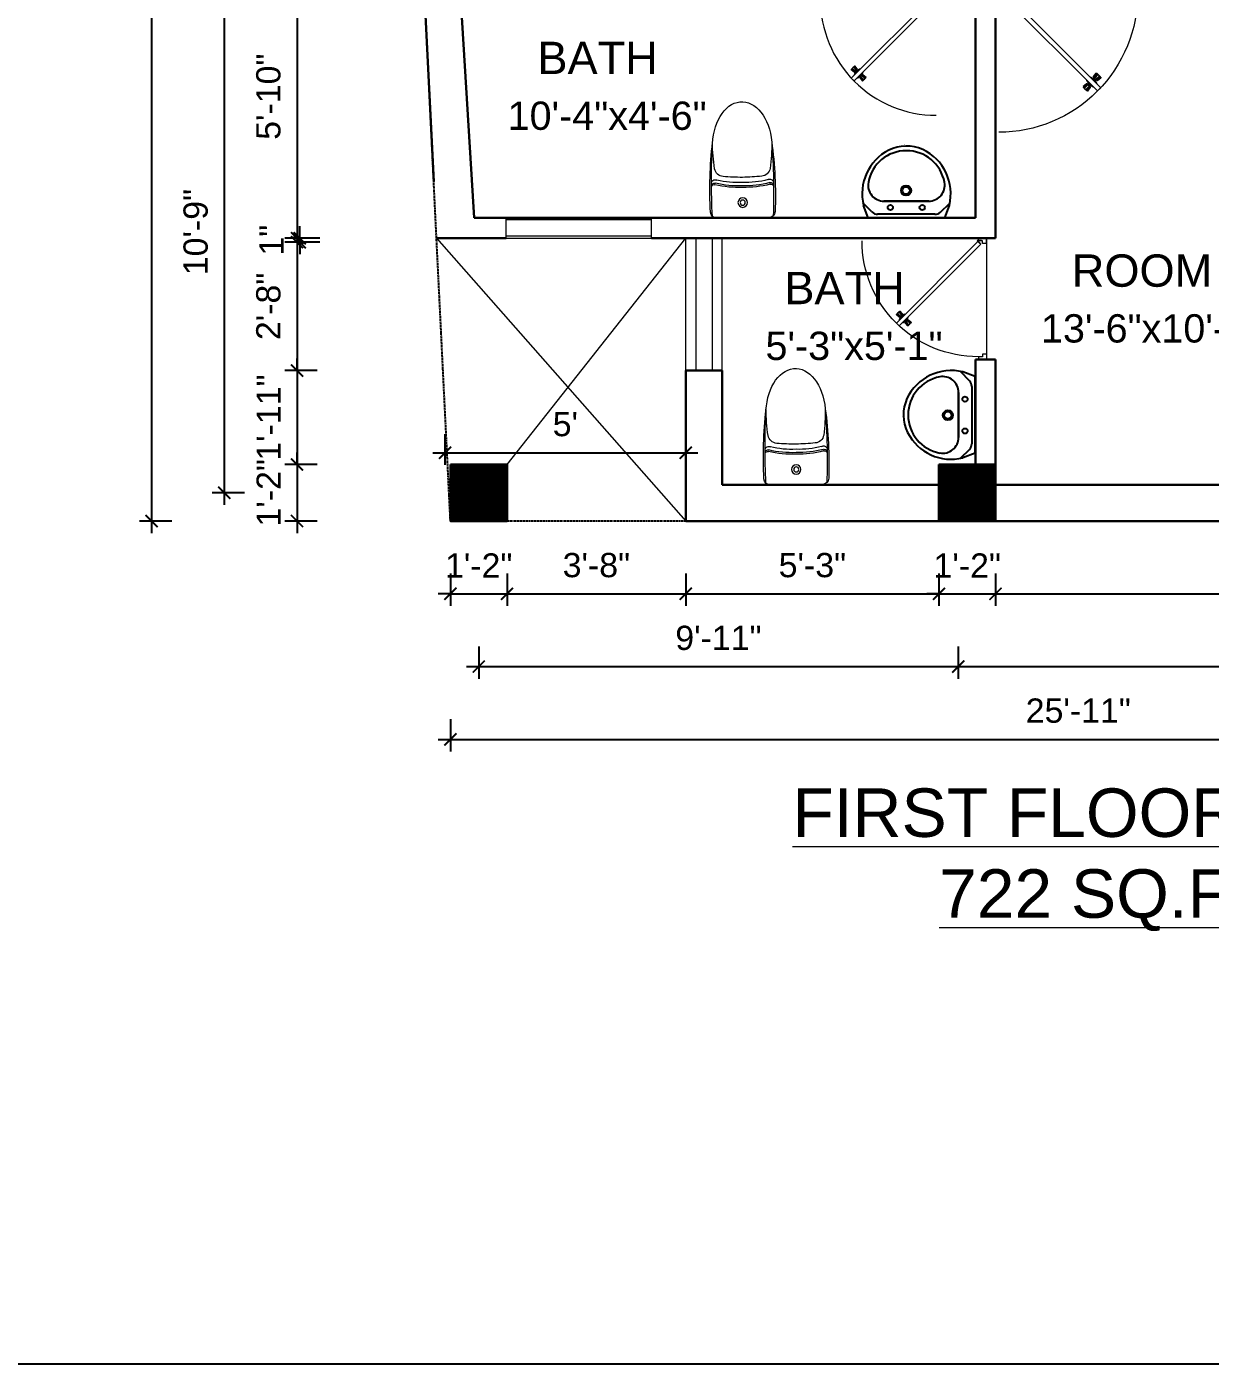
# Model space of a CAD drawing. Header units: inches. Extents: x -6683 to 26091, y -5972 to 4741.
# Drawn here: x 19710.4 to 20003.3, y -3336.5 to -3005.6 of the extents above; entities that cross this region are included whole.
import ezdxf

# ---------------------------------------------------------------- set-up
doc = ezdxf.new("R2010")
doc.units = ezdxf.units.IN
doc.header["$MEASUREMENT"] = 0
doc.linetypes.add('HIDDEN', pattern=[0.375, 0.25, -0.125])
for name, color, linetype, lineweight in [('A-FURN', 9, 'Continuous', 5), ('Dimension-0.13', 114, 'Continuous', 13), ('hatch-.09', 8, 'Continuous', 9), ('Label', 7, 'Continuous', 13), ('PUERTAS', 7, 'Continuous', 9), ('Text', 7, 'Continuous', 13), ('WALL', 12, 'Continuous', 30), ('wall2', 1, 'Continuous', 15), ('windoow', 4, 'Continuous', 5)]:
    doc.layers.add(name, color=color, linetype=linetype, lineweight=lineweight)
doc.layers.add('furniture', color=253, linetype='Continuous')
doc.styles.add('arial 1000', font='arial.ttf')
doc.styles.add('dim', font='arial.ttf', dxfattribs={"height": 7})
doc.styles.get("Standard").update_dxf_attribs({"font": 'arial.ttf'})
doc.dimstyles.new("1-8'", dxfattribs={"dimtxt": 6, "dimasz": 3, "dimexe": 3, "dimexo": 6, "dimgap": 4, "dimtad": 1, "dimdec": 0, "dimzin": 0, "dimdsep": 46, "dimlunit": 4, "dimtxsty": 'arial 1000', "dimblk": 'ARCHTICK', "dimcen": 8, "dimdle": 3, "dimclrt": 7, "dimazin": 0, "dimtfac": 1, "dimtdec": 0, "dimtix": 1, "dimtmove": 2, "dimatfit": 3, "dimfxl": 5, "dimfxlon": 1, "dimarcsym": 0})

# ---------------------------------------------------------------- blocks, each defined once
blk = doc.blocks.new('_ArchTick')
at = {"color": 0, "const_width": 0.15}
blk.add_lwpolyline([(-0.5, -0.5), (0.5, 0.5)], dxfattribs=at)
blk = doc.blocks.new('*D180')
at = {"layer": 'Defpoints', "color": 0, "transparency": 16777216}
for p in [(19813.88, -3100.36), (19873.47, -3106.36), (19873.47, -3110.96)]:
    blk.add_point(p, dxfattribs=at)
at = {"layer": 'wall2', "color": 0, "lineweight": -2, "transparency": 16777216}
for p, q in [((19813.88, -3106.36), (19813.88, -3113.96)), ((19810.88, -3110.96), (19876.47, -3110.96)), ((19873.47, -3110.96), (19873.47, -3113.96))]:
    blk.add_line(p, q, dxfattribs=at)
at = {"layer": 'wall2', "color": 0, "lineweight": -2, "transparency": 16777216, "xscale": 3, "yscale": 3, "zscale": 3, "rotation": 180}
blk.add_blockref('_ArchTick', (19813.88, -3110.96), dxfattribs=at)
at = {"layer": 'wall2', "color": 0, "lineweight": -2, "transparency": 16777216, "xscale": 3, "yscale": 3, "zscale": 3}
blk.add_blockref('_ArchTick', (19873.47, -3110.96), dxfattribs=at)
at = {"layer": 'wall2', "color": 7, "transparency": 16777216, "insert": (19843.67, -3103.91), "char_height": 6, "attachment_point": 5, "style": 'arial 1000'}
blk.add_mtext("5'", dxfattribs=at)
blk = doc.blocks.new('2ft6in')
at = {"layer": 'PUERTAS', "color": 2}
for p, q in [((0.84, 2.1), (21.02, 22.28)), ((21.71, 21.6), (1.47, 1.37)), ((18.33, 21.76), (18.31, 21.77)), ((21.71, 21.6), (21.02, 22.28)), ((21.18, 18.9), (21.2, 18.89)), ((0, 2), (0, 0)), ((0.6, 2), (0, 2)), ((1.33, 0), (0, 0)), ((0.6, 1.26), (0.6, 2.04)), ((0.67, 1.26), (0.6, 1.26)), ((0.67, 1.26), (0.67, 2.01)), ((0.67, 1), (0.67, 1.26)), ((1.33, 1), (0.67, 1)), ((1.31, 1.53), (0.79, 2.06)), ((1.36, 1.58), (0.81, 2.12)), ((1.36, 1.58), (1.31, 1.53)), ((1.47, 1.37), (1.31, 1.53)), ((1.33, 0), (1.33, 1)), ((28.67, 0), (28.67, 1)), ((28.67, 1), (29.33, 1)), ((28.67, 0), (30, 0)), ((29.33, 1), (29.33, 2)), ((29.33, 2), (30, 2)), ((30, 0), (30, 2))]:
    blk.add_line(p, q, dxfattribs=at)
at = {"layer": 'PUERTAS', "color": 8}
for p, q in [((18.81, 20.78), (18.04, 21.4)), ((18.86, 20.83), (18.08, 21.46)), ((18.95, 20.92), (18.2, 21.58)), ((18.44, 21.9), (18.31, 21.77)), ((19.07, 21.03), (18.34, 21.72)), ((18.44, 21.9), (18.56, 22.02)), ((18.58, 22.01), (18.56, 22.02)), ((19.3, 21.26), (18.61, 22)), ((19.42, 21.38), (18.75, 22.14)), ((19.51, 21.48), (18.88, 22.26)), ((18.91, 20.27), (19.19, 20.69)), ((19.55, 21.53), (18.93, 22.3)), ((19.13, 20.8), (19.03, 20.9)), ((19.15, 20.82), (19.05, 20.92)), ((19.09, 20.44), (19.25, 20.76)), ((19.19, 20.87), (19.1, 20.96)), ((19.25, 20.93), (19.16, 21.02)), ((19.28, 20.63), (19.32, 20.83)), ((19.4, 21.08), (19.31, 21.17)), ((19.47, 21.15), (19.38, 21.24)), ((19.43, 20.78), (19.4, 20.9)), ((19.51, 21.19), (19.42, 21.28)), ((19.55, 20.91), (19.43, 20.94)), ((19.53, 21.21), (19.44, 21.3)), ((19.7, 21.06), (19.51, 21.01)), ((19.89, 21.24), (19.58, 21.08)), ((20.07, 21.42), (19.64, 21.15)), ((20.06, 19.85), (20.25, 19.9)), ((20.21, 20), (20.33, 19.97)), ((20.33, 20.13), (20.36, 20.01)), ((20.48, 20.28), (20.44, 20.08)), ((20.5, 19.98), (20.6, 19.89)), ((20.67, 20.47), (20.51, 20.15)), ((20.85, 20.64), (20.57, 20.22)), ((20.57, 20.04), (20.66, 19.95)), ((20.61, 20.09), (20.7, 19.99)), ((20.63, 20.11), (20.72, 20.01)), ((20.69, 19.87), (21.42, 19.19)), ((20.81, 19.99), (21.56, 19.33)), ((20.9, 20.08), (21.68, 19.45)), ((20.95, 20.13), (21.72, 19.51)), ((19.69, 19.49), (20.12, 19.76)), ((19.87, 19.67), (20.18, 19.83)), ((20.21, 19.38), (20.83, 18.61)), ((20.23, 19.7), (20.32, 19.61)), ((20.25, 19.72), (20.34, 19.63)), ((20.25, 19.43), (20.88, 18.65)), ((20.29, 19.76), (20.38, 19.67)), ((20.34, 19.53), (21, 18.77)), ((20.36, 19.83), (20.45, 19.74)), ((20.46, 19.64), (21.14, 18.91)), ((21.32, 19.01), (21.2, 18.89)), ((21.32, 19.01), (21.44, 19.14)), ((21.43, 19.15), (21.44, 19.14)), ((0, 0), (30, 0))]:
    blk.add_line(p, q, dxfattribs=at)
at = {"layer": 'PUERTAS', "color": 1}
for p, q in [((18.06, 21.44), (18.48, 21.86)), ((18.74, 20.79), (18.06, 21.34)), ((18.08, 21.51), (18.45, 21.88)), ((18.11, 21.49), (18.08, 21.51)), ((18.82, 22.25), (18.45, 21.88)), ((18.9, 22.28), (18.48, 21.86)), ((18.84, 22.23), (18.82, 22.25)), ((18.83, 20.8), (19.18, 21.15)), ((18.84, 20.21), (19.1, 20.6)), ((18.85, 20.11), (18.84, 20.12)), ((18.92, 20.89), (18.93, 20.88)), ((19.54, 21.59), (18.99, 22.27)), ((19.02, 20.88), (19.24, 21.1)), ((19.12, 20.8), (19.03, 20.89)), ((19.1, 20.7), (19.11, 20.69)), ((19.1, 20.6), (19.1, 20.6)), ((19.11, 20.79), (19.33, 21.01)), ((19.54, 21.5), (19.18, 21.15)), ((19.45, 21.31), (19.24, 21.1)), ((19.55, 21.22), (19.33, 21.01)), ((19.45, 21.41), (19.45, 21.41)), ((19.54, 21.22), (19.45, 21.31)), ((19.64, 21.23), (19.64, 21.23)), ((19.74, 21.24), (19.73, 21.23)), ((20.12, 21.49), (19.74, 21.24)), ((20.21, 19.69), (20.43, 19.9)), ((20.22, 21.48), (20.22, 21.49)), ((20.65, 20.12), (20.43, 19.9)), ((20.74, 20.03), (20.52, 19.81)), ((20.93, 20.11), (20.57, 19.76)), ((20.64, 20.11), (20.73, 20.02)), ((20.66, 20.31), (20.65, 20.31)), ((20.65, 20.21), (20.65, 20.22)), ((20.91, 20.7), (20.66, 20.31)), ((20.84, 20.02), (20.83, 20.03)), ((20.91, 20.8), (20.91, 20.79)), ((21.02, 20.12), (21.7, 19.57)), ((19.53, 19.43), (19.54, 19.42)), ((19.64, 19.42), (20.02, 19.67)), ((20.02, 19.67), (20.03, 19.68)), ((20.12, 19.68), (20.12, 19.68)), ((20.22, 19.41), (20.57, 19.76)), ((20.22, 19.69), (20.31, 19.6)), ((20.22, 19.32), (20.76, 18.64)), ((20.31, 19.6), (20.52, 19.81)), ((20.31, 19.5), (20.31, 19.5)), ((20.86, 18.63), (21.28, 19.05)), ((20.91, 18.68), (20.94, 18.66)), ((20.94, 18.66), (21.31, 19.03)), ((21.7, 19.47), (21.28, 19.05)), ((21.67, 19.4), (21.31, 19.03)), ((21.65, 19.42), (21.67, 19.4))]:
    blk.add_line(p, q, dxfattribs=at)
at = {"layer": 'PUERTAS', "color": 2}
for radius in [0.129, 0.0627]:
    blk.add_circle((0.68, 2.14), radius, dxfattribs=at)
at = {"layer": 'PUERTAS', "color": 8}
blk.add_arc((0.68, 2.14), 28.65, 359.7285, 90.0333, dxfattribs=at)
at = {"layer": 'PUERTAS', "color": 1}
for centre, start, end in [((18.78, 20.84), 231.0764, 315), ((18.89, 20.16), 135, 225), ((18.94, 22.23), 38.9236, 135), ((18.97, 20.93), 225, 315), ((19.16, 20.74), 135, 219.7428), ((19.06, 20.65), 315, 39.7428), ((19.4, 21.36), 315, 45), ((19.49, 21.55), 315, 38.9236), ((19.6, 21.18), 50.2572, 135), ((19.68, 21.28), 230.2572, 315), ((20.17, 21.44), 45, 135), ((20.7, 20.26), 135, 219.7428), ((20.6, 20.17), 315, 39.7428), ((20.78, 19.98), 45, 135), ((20.87, 20.75), 315, 45), ((20.98, 20.07), 51.0764, 135), ((19.59, 19.47), 225, 315), ((20.07, 19.63), 50.2572, 135), ((20.16, 19.73), 230.2572, 315), ((20.27, 19.36), 135, 218.9236), ((20.35, 19.55), 135, 225), ((20.82, 18.68), 218.9236, 315), ((21.65, 19.52), 315, 51.0764)]:
    blk.add_arc(centre, 0.0667, start, end, dxfattribs=at)
blk = doc.blocks.new('*U40')
at = {"color": 3, "xscale": -1}
blk.add_blockref('2ft6in', (42, 0), dxfattribs=at)
blk = doc.blocks.new('3ft')
at = {"layer": 'PUERTAS', "color": 2}
for p, q in [((1.01, 2.52), (25.23, 26.74)), ((26.05, 25.92), (25.23, 26.74)), ((26.05, 25.92), (1.77, 1.64)), ((21.99, 26.11), (21.98, 26.13)), ((25.42, 22.68), (25.43, 22.67)), ((0, 2.4), (0, 0)), ((0.72, 2.4), (0, 2.4)), ((1.6, 0), (0, 0)), ((0.72, 1.52), (0.72, 2.44)), ((0.8, 1.52), (0.72, 1.52)), ((0.8, 1.52), (0.8, 2.41)), ((0.8, 1.2), (0.8, 1.52)), ((1.6, 1.2), (0.8, 1.2)), ((1.57, 1.84), (0.94, 2.47)), ((1.63, 1.89), (0.97, 2.55)), ((1.63, 1.89), (1.57, 1.84)), ((1.77, 1.64), (1.57, 1.84)), ((1.6, 0), (1.6, 1.2)), ((34.4, 0), (34.4, 1.2)), ((34.4, 1.2), (35.2, 1.2)), ((34.4, 0), (36, 0)), ((35.2, 1.2), (35.2, 2.4)), ((35.2, 2.4), (36, 2.4)), ((36, 0), (36, 2.4))]:
    blk.add_line(p, q, dxfattribs=at)
at = {"layer": 'PUERTAS', "color": 1}
for p, q in [((22.58, 26.7), (22.14, 26.26)), ((22.67, 26.73), (22.17, 26.23)), ((22.61, 26.67), (22.58, 26.7)), ((23.45, 25.91), (22.79, 26.73)), ((21.67, 25.73), (22.17, 26.23)), ((22.49, 24.95), (21.67, 25.61)), ((21.7, 25.82), (22.14, 26.26)), ((21.73, 25.79), (21.7, 25.82)), ((22.6, 24.96), (23.02, 25.38)), ((22.61, 24.25), (22.92, 24.72)), ((22.62, 24.13), (22.61, 24.14)), ((22.7, 25.07), (22.71, 25.06)), ((22.82, 25.06), (23.08, 25.32)), ((22.94, 24.95), (22.83, 25.07)), ((22.92, 24.72), (22.92, 24.72)), ((22.93, 24.94), (23.19, 25.21)), ((22.93, 24.84), (22.93, 24.83)), ((23.44, 25.81), (23.02, 25.38)), ((23.34, 25.58), (23.08, 25.32)), ((23.46, 25.47), (23.19, 25.21)), ((23.33, 25.7), (23.34, 25.69)), ((23.45, 25.46), (23.33, 25.57)), ((23.44, 23.31), (23.45, 23.3)), ((23.56, 23.3), (24.03, 23.61)), ((23.57, 25.47), (23.57, 25.47)), ((24.15, 25.79), (23.68, 25.48)), ((23.68, 25.48), (23.68, 25.48)), ((24.03, 23.61), (24.03, 23.62)), ((24.14, 23.62), (24.14, 23.62)), ((24.25, 23.62), (24.51, 23.89)), ((24.27, 25.78), (24.26, 25.79)), ((24.26, 23.29), (24.69, 23.71)), ((24.26, 23.63), (24.37, 23.52)), ((24.26, 23.18), (24.92, 22.37)), ((24.37, 23.52), (24.63, 23.77)), ((24.37, 23.4), (24.37, 23.4)), ((24.78, 24.15), (24.51, 23.89)), ((24.89, 24.03), (24.63, 23.77)), ((25.11, 24.14), (24.69, 23.71)), ((24.77, 24.14), (24.88, 24.03)), ((24.79, 24.38), (24.78, 24.37)), ((24.78, 24.26), (24.78, 24.26)), ((25.1, 24.84), (24.79, 24.38)), ((25, 24.03), (25, 24.03)), ((25.09, 24.96), (25.1, 24.95)), ((25.22, 24.14), (26.03, 23.48)), ((26.04, 23.37), (25.54, 22.86)), ((26.01, 23.27), (25.57, 22.83)), ((25.98, 23.3), (26.01, 23.27)), ((25.04, 22.36), (25.54, 22.86)), ((25.1, 22.42), (25.13, 22.39)), ((25.13, 22.39), (25.57, 22.83))]:
    blk.add_line(p, q, dxfattribs=at)
at = {"layer": 'PUERTAS', "color": 8}
for p, q in [((23.3, 25.66), (22.5, 26.56)), ((23.41, 25.77), (22.65, 26.71)), ((23.46, 25.83), (22.72, 26.75)), ((22.57, 24.94), (21.65, 25.68)), ((22.63, 24.99), (21.69, 25.75)), ((22.74, 25.1), (21.84, 25.9)), ((22.13, 26.28), (21.98, 26.13)), ((22.88, 25.24), (22.01, 26.06)), ((22.13, 26.28), (22.27, 26.42)), ((22.29, 26.41), (22.27, 26.42)), ((23.16, 25.52), (22.34, 26.39)), ((22.69, 24.32), (23.02, 24.83)), ((22.95, 24.96), (22.84, 25.07)), ((22.98, 24.99), (22.86, 25.1)), ((23.03, 25.04), (22.91, 25.15)), ((22.91, 24.53), (23.1, 24.91)), ((23.11, 25.12), (22.99, 25.23)), ((23.13, 24.76), (23.18, 24.99)), ((23.28, 25.3), (23.17, 25.41)), ((23.36, 25.37), (23.25, 25.49)), ((23.31, 24.94), (23.28, 25.08)), ((23.41, 25.43), (23.3, 25.54)), ((23.46, 25.09), (23.32, 25.13)), ((23.44, 25.45), (23.33, 25.56)), ((23.64, 25.27), (23.41, 25.22)), ((23.87, 25.49), (23.49, 25.3)), ((24.08, 25.71), (23.57, 25.38)), ((23.63, 23.38), (24.14, 23.72)), ((23.84, 23.6), (24.22, 23.79)), ((24.07, 23.82), (24.3, 23.88)), ((24.25, 24), (24.39, 23.97)), ((24.25, 23.26), (24.99, 22.34)), ((24.27, 23.64), (24.38, 23.53)), ((24.3, 23.67), (24.41, 23.56)), ((24.3, 23.32), (25.06, 22.38)), ((24.35, 23.72), (24.46, 23.61)), ((24.4, 24.15), (24.43, 24.01)), ((24.41, 23.43), (25.2, 22.53)), ((24.43, 23.8), (24.54, 23.69)), ((24.58, 24.33), (24.52, 24.1)), ((24.55, 23.57), (25.37, 22.7)), ((24.6, 23.97), (24.72, 23.86)), ((24.8, 24.56), (24.61, 24.18)), ((25.02, 24.77), (24.68, 24.26)), ((24.68, 24.05), (24.79, 23.94)), ((24.73, 24.1), (24.85, 23.99)), ((24.76, 24.13), (24.87, 24.02)), ((24.83, 23.85), (25.7, 23.03)), ((24.97, 23.99), (25.87, 23.2)), ((25.08, 24.1), (26.02, 23.34)), ((25.14, 24.15), (26.06, 23.41)), ((25.58, 22.82), (25.43, 22.67)), ((25.58, 22.82), (25.73, 22.97)), ((25.72, 22.98), (25.73, 22.97)), ((0, 0), (36, 0))]:
    blk.add_line(p, q, dxfattribs=at)
at = {"layer": 'PUERTAS', "color": 2}
for radius in [0.155, 0.0752]:
    blk.add_circle((0.82, 2.56), radius, dxfattribs=at)
at = {"layer": 'PUERTAS', "color": 8}
blk.add_arc((0.82, 2.56), 34.38, 359.7285, 90.0333, dxfattribs=at)
at = {"layer": 'PUERTAS', "color": 1}
for centre, start, end in [((22.73, 26.68), 38.9236, 135), ((22.54, 25.01), 231.0764, 315), ((22.67, 24.2), 135, 225), ((22.77, 25.12), 225, 315), ((22.99, 24.89), 135, 219.7428), ((22.87, 24.78), 315, 39.7428), ((23.28, 25.63), 315, 45), ((23.39, 25.86), 315, 38.9236), ((23.51, 23.36), 225, 315), ((23.51, 25.41), 50.2572, 135), ((23.62, 25.53), 230.2572, 315), ((24.09, 23.56), 50.2572, 135), ((24.2, 23.68), 230.2572, 315), ((24.2, 25.73), 45, 135), ((24.32, 23.23), 135, 218.9236), ((24.42, 23.46), 135, 225), ((24.84, 24.31), 135, 219.7428), ((24.72, 24.21), 315, 39.7428), ((24.94, 23.98), 45, 135), ((25.04, 24.89), 315, 45), ((25.17, 24.08), 51.0764, 135), ((25.98, 23.42), 315, 51.0764), ((24.98, 22.42), 218.9236, 315)]:
    blk.add_arc(centre, 0.08, start, end, dxfattribs=at)
blk = doc.blocks.new('*U43')
at = {"color": 3}
blk.add_blockref('3ft', (0, 0), dxfattribs=at)
blk = doc.blocks.new('A$C2BC6131C')
at = {"layer": 'A-FURN', "color": 8}
for p in [(0, 163.5), (0, -163.5)]:
    blk.add_line(p, (0, 0), dxfattribs=at)
for radius in [29.6, 16.1]:
    blk.add_circle((95.9, 0), radius, dxfattribs=at)
for centre, radius, start, end in [((40, 163.5), 40, 92.59988, 180), ((197, -4116.4), 4311.6, 86.30057, 92.47118), ((155.1, -2371.3), 2577.4, 82.86641, 92.59988), ((793.4, 23.7), 602, 165.61847, 182.25332), ((201.9, 176.4), 18.8, 342.35932, 95.93155), ((192.7, 178.4), 18.2, 343.38126, 66.47238), ((793.4, 23.7), 592, 165.61847, 182.25332), ((217.8, 172), 24.1, 332.20328, 71.94045), ((320.7, 115.7), 60, 100.47011, 174.60795), ((468.5, -913.5), 1099.7, 89.65189, 98.29697), ((773.9, 23.7), 552, 165.61847, 182.45753), ((1633.1, -8.2), 1378.2, 174.60795, 179.65911), ((1633.1, 8.2), 1378.2, 180.34089, 185.39205), ((793.4, -23.7), 602, 177.74668, 194.38153), ((793.4, -23.7), 592, 177.74668, 194.38153), ((773.9, -23.7), 552, 177.54247, 194.38153), ((40, -163.5), 40, 180, 267.40012), ((217.8, -172), 24.1, 288.05955, 27.79672), ((320.7, -115.7), 60, 185.39205, 259.52989), ((197, 4116.4), 4311.6, 267.52882, 273.69943), ((155.1, 2371.3), 2577.4, 267.40012, 277.13359), ((201.9, -176.4), 18.8, 264.06845, 17.64068), ((192.7, -178.4), 18.2, 293.52762, 16.61874), ((468.5, 913.5), 1099.7, 261.70303, 270.34811)]:
    blk.add_arc(centre, radius, start, end, dxfattribs=at)
blk.add_ellipse((440.7, 0), major_axis=(-289.3, 0), ratio=0.648116, start_param=1.570796, end_param=4.592942, dxfattribs=at)
blk = doc.blocks.new('A$C2C8E2855')
at = {"color": 3}
for p, q in [((76.7, -153.7), (18.7, -208.2)), ((49.5, -117.7), (20, -196.2)), ((530.2, -117.7), (49.5, -117.7)), ((52.4, -117.7), (529.2, -117.7)), ((110.9, -140.2), (470.9, -140.2)), ((506.5, -155.1), (563.4, -212.8)), ((530.2, -117.7), (559.7, -196.2)), ((149.1, -222.9), (431, -222.9)), ((431, -222.9), (149.1, -222.9))]:
    blk.add_line(p, q, dxfattribs=at)
for centre, radius in [((190.8, -182.7), 16.3), ((390.8, -182.7), 16.3), ((292.2, -290.1), 31.6), ((292.2, -290.1), 23)]:
    blk.add_circle(centre, radius, dxfattribs=at)
for centre, radius, start, end in [((110.9, -190.2), 50, 90, 133.18096), ((470.9, -190.2), 50, 44.56072, 90), ((318.3, -269.6), 307.1, 166.17513, 244.72963), ((149.1, -322.9), 100, 90, 190.56023), ((261.4, -269.6), 307.1, 297.06391, 13.82487), ((431, -322.9), 100, 349.43977, 90), ((290.1, -296.6), 243.4, 190.56023, 349.43977), ((289.7, -319.1), 250.2, 245.80711, 296.46282), ((318.3, -269.6), 307.1, 266.58899, 266.59358)]:
    blk.add_arc(centre, radius, start, end, dxfattribs=at)
at = {"color": 3, "width": 0.8, "flags": 9}
for tag in ['XSIZE', 'YSIZE']:
    blk.add_attdef(tag, (289.9, -117.7), '', height=0.5, dxfattribs=at)
blk = doc.blocks.new('*D181')
at = {"layer": 'Defpoints', "color": 0, "transparency": 16777216}
for p in [(19815.23, -3127.86), (19829.23, -3127.86), (19829.23, -3145.86)]:
    blk.add_point(p, dxfattribs=at)
at = {"layer": 'Dimension-0.13', "color": 0, "lineweight": -2, "transparency": 16777216}
for p, q in [((19815.23, -3140.86), (19815.23, -3148.86)), ((19829.23, -3140.86), (19829.23, -3148.86)), ((19815.23, -3145.86), (19812.23, -3145.86)), ((19815.23, -3145.86), (19829.23, -3145.86)), ((19829.23, -3145.86), (19832.23, -3145.86))]:
    blk.add_line(p, q, dxfattribs=at)
at = {"layer": 'Dimension-0.13', "color": 0, "lineweight": -2, "transparency": 16777216, "xscale": 3, "yscale": 3, "zscale": 3}
blk.add_blockref('_ArchTick', (19815.23, -3145.86), dxfattribs=at)
at = {"layer": 'Dimension-0.13', "color": 0, "lineweight": -2, "transparency": 16777216, "xscale": 3, "yscale": 3, "zscale": 3, "rotation": 180}
blk.add_blockref('_ArchTick', (19829.23, -3145.86), dxfattribs=at)
at = {"layer": 'Dimension-0.13', "color": 7, "transparency": 16777216, "insert": (19822.23, -3138.85), "char_height": 6, "attachment_point": 5, "style": 'arial 1000'}
blk.add_mtext('1\'-2"', dxfattribs=at)
blk = doc.blocks.new('*D182')
at = {"layer": 'Defpoints', "color": 0, "transparency": 16777216}
for p in [(19829.23, -3127.86), (19873.47, -3127.86), (19873.47, -3145.86)]:
    blk.add_point(p, dxfattribs=at)
at = {"layer": 'Dimension-0.13', "color": 0, "lineweight": -2, "transparency": 16777216}
for p, q in [((19829.23, -3140.86), (19829.23, -3148.86)), ((19873.47, -3140.86), (19873.47, -3148.86)), ((19826.23, -3145.86), (19876.47, -3145.86))]:
    blk.add_line(p, q, dxfattribs=at)
at = {"layer": 'Dimension-0.13', "color": 0, "lineweight": -2, "transparency": 16777216, "xscale": 3, "yscale": 3, "zscale": 3, "rotation": 180}
blk.add_blockref('_ArchTick', (19829.23, -3145.86), dxfattribs=at)
at = {"layer": 'Dimension-0.13', "color": 0, "lineweight": -2, "transparency": 16777216, "xscale": 3, "yscale": 3, "zscale": 3}
blk.add_blockref('_ArchTick', (19873.47, -3145.86), dxfattribs=at)
at = {"layer": 'Dimension-0.13', "color": 7, "transparency": 16777216, "insert": (19851.35, -3138.79), "char_height": 6, "attachment_point": 5, "style": 'arial 1000'}
blk.add_mtext('3\'-8"', dxfattribs=at)
blk = doc.blocks.new('*D183')
at = {"layer": 'Defpoints', "color": 0, "transparency": 16777216}
for p in [(19873.47, -3127.86), (19936.14, -3127.86), (19936.14, -3145.86)]:
    blk.add_point(p, dxfattribs=at)
at = {"layer": 'Dimension-0.13', "color": 0, "lineweight": -2, "transparency": 16777216}
for p, q in [((19873.47, -3140.86), (19873.47, -3148.86)), ((19936.14, -3140.86), (19936.14, -3148.86)), ((19870.47, -3145.86), (19939.14, -3145.86))]:
    blk.add_line(p, q, dxfattribs=at)
at = {"layer": 'Dimension-0.13', "color": 0, "lineweight": -2, "transparency": 16777216, "xscale": 3, "yscale": 3, "zscale": 3, "rotation": 180}
blk.add_blockref('_ArchTick', (19873.47, -3145.86), dxfattribs=at)
at = {"layer": 'Dimension-0.13', "color": 0, "lineweight": -2, "transparency": 16777216, "xscale": 3, "yscale": 3, "zscale": 3}
blk.add_blockref('_ArchTick', (19936.14, -3145.86), dxfattribs=at)
at = {"layer": 'Dimension-0.13', "color": 7, "transparency": 16777216, "insert": (19904.81, -3138.79), "char_height": 6, "attachment_point": 5, "style": 'arial 1000'}
blk.add_mtext('5\'-3"', dxfattribs=at)
blk = doc.blocks.new('*D184')
at = {"layer": 'Defpoints', "color": 0, "transparency": 16777216}
for p in [(19936.14, -3127.86), (19950.14, -3127.86), (19950.14, -3145.86)]:
    blk.add_point(p, dxfattribs=at)
at = {"layer": 'Dimension-0.13', "color": 0, "lineweight": -2, "transparency": 16777216}
for p, q in [((19936.14, -3140.86), (19936.14, -3148.86)), ((19950.14, -3140.86), (19950.14, -3148.86)), ((19936.14, -3145.86), (19933.14, -3145.86)), ((19936.14, -3145.86), (19950.14, -3145.86)), ((19950.14, -3145.86), (19953.14, -3145.86))]:
    blk.add_line(p, q, dxfattribs=at)
at = {"layer": 'Dimension-0.13', "color": 0, "lineweight": -2, "transparency": 16777216, "xscale": 3, "yscale": 3, "zscale": 3}
blk.add_blockref('_ArchTick', (19936.14, -3145.86), dxfattribs=at)
at = {"layer": 'Dimension-0.13', "color": 0, "lineweight": -2, "transparency": 16777216, "xscale": 3, "yscale": 3, "zscale": 3, "rotation": 180}
blk.add_blockref('_ArchTick', (19950.14, -3145.86), dxfattribs=at)
at = {"layer": 'Dimension-0.13', "color": 7, "transparency": 16777216, "insert": (19943.14, -3138.85), "char_height": 6, "attachment_point": 5, "style": 'arial 1000'}
blk.add_mtext('1\'-2"', dxfattribs=at)
blk = doc.blocks.new('*D185')
at = {"layer": 'Defpoints', "color": 0, "transparency": 16777216}
for p in [(19950.14, -3127.86), (20112, -3127.86), (20112, -3145.86)]:
    blk.add_point(p, dxfattribs=at)
at = {"layer": 'Dimension-0.13', "color": 0, "lineweight": -2, "transparency": 16777216}
for p, q in [((19950.14, -3140.86), (19950.14, -3148.86)), ((20112, -3140.86), (20112, -3148.86)), ((19947.14, -3145.86), (20115, -3145.86))]:
    blk.add_line(p, q, dxfattribs=at)
at = {"layer": 'Dimension-0.13', "color": 0, "lineweight": -2, "transparency": 16777216, "xscale": 3, "yscale": 3, "zscale": 3, "rotation": 180}
blk.add_blockref('_ArchTick', (19950.14, -3145.86), dxfattribs=at)
at = {"layer": 'Dimension-0.13', "color": 0, "lineweight": -2, "transparency": 16777216, "xscale": 3, "yscale": 3, "zscale": 3}
blk.add_blockref('_ArchTick', (20112, -3145.86), dxfattribs=at)
at = {"layer": 'Dimension-0.13', "color": 7, "transparency": 16777216, "insert": (20031.07, -3138.79), "char_height": 6, "attachment_point": 5, "style": 'arial 1000'}
blk.add_mtext('13\'-6"', dxfattribs=at)
blk = doc.blocks.new('*D178')
at = {"layer": 'Defpoints', "color": 0, "transparency": 16777216}
for p in [(19822.23, -3133.54), (19940.89, -3133.54), (19940.89, -3163.86)]:
    blk.add_point(p, dxfattribs=at)
at = {"layer": 'Dimension-0.13', "color": 0, "lineweight": -2, "transparency": 16777216}
for p, q in [((19822.23, -3158.86), (19822.23, -3166.86)), ((19940.89, -3158.86), (19940.89, -3166.86)), ((19819.23, -3163.86), (19943.89, -3163.86))]:
    blk.add_line(p, q, dxfattribs=at)
at = {"layer": 'Dimension-0.13', "color": 0, "lineweight": -2, "transparency": 16777216, "xscale": 3, "yscale": 3, "zscale": 3, "rotation": 180}
blk.add_blockref('_ArchTick', (19822.23, -3163.86), dxfattribs=at)
at = {"layer": 'Dimension-0.13', "color": 0, "lineweight": -2, "transparency": 16777216, "xscale": 3, "yscale": 3, "zscale": 3}
blk.add_blockref('_ArchTick', (19940.89, -3163.86), dxfattribs=at)
at = {"layer": 'Dimension-0.13', "color": 7, "transparency": 16777216, "insert": (19881.56, -3156.79), "char_height": 6, "attachment_point": 5, "style": 'arial 1000'}
blk.add_mtext('9\'-11"', dxfattribs=at)
blk = doc.blocks.new('*D179')
at = {"layer": 'Defpoints', "color": 0, "transparency": 16777216}
for p in [(20119, -3127.86), (19940.89, -3133.54), (20119, -3163.86)]:
    blk.add_point(p, dxfattribs=at)
at = {"layer": 'Dimension-0.13', "color": 0, "lineweight": -2, "transparency": 16777216}
for p, q in [((19940.89, -3158.86), (19940.89, -3166.86)), ((20119, -3158.86), (20119, -3166.86)), ((19937.89, -3163.86), (20122, -3163.86))]:
    blk.add_line(p, q, dxfattribs=at)
at = {"layer": 'Dimension-0.13', "color": 0, "lineweight": -2, "transparency": 16777216, "xscale": 3, "yscale": 3, "zscale": 3, "rotation": 180}
blk.add_blockref('_ArchTick', (19940.89, -3163.86), dxfattribs=at)
at = {"layer": 'Dimension-0.13', "color": 0, "lineweight": -2, "transparency": 16777216, "xscale": 3, "yscale": 3, "zscale": 3}
blk.add_blockref('_ArchTick', (20119, -3163.86), dxfattribs=at)
at = {"layer": 'Dimension-0.13', "color": 7, "transparency": 16777216, "insert": (20029.94, -3156.79), "char_height": 6, "attachment_point": 5, "style": 'arial 1000'}
blk.add_mtext('14\'-10"', dxfattribs=at)
blk = doc.blocks.new('*D190')
at = {"layer": 'Defpoints', "color": 0, "transparency": 16777216}
for p in [(19815.23, -3127.86), (20126, -3127.86), (20126, -3181.86)]:
    blk.add_point(p, dxfattribs=at)
at = {"layer": 'Dimension-0.13', "color": 0, "lineweight": -2, "transparency": 16777216}
for p, q in [((19815.23, -3176.86), (19815.23, -3184.86)), ((20126, -3176.86), (20126, -3184.86)), ((19812.23, -3181.86), (20129, -3181.86))]:
    blk.add_line(p, q, dxfattribs=at)
at = {"layer": 'Dimension-0.13', "color": 0, "lineweight": -2, "transparency": 16777216, "xscale": 3, "yscale": 3, "zscale": 3, "rotation": 180}
blk.add_blockref('_ArchTick', (19815.23, -3181.86), dxfattribs=at)
at = {"layer": 'Dimension-0.13', "color": 0, "lineweight": -2, "transparency": 16777216, "xscale": 3, "yscale": 3, "zscale": 3}
blk.add_blockref('_ArchTick', (20126, -3181.86), dxfattribs=at)
at = {"layer": 'Dimension-0.13', "color": 7, "transparency": 16777216, "insert": (19970.62, -3174.79), "char_height": 6, "attachment_point": 5, "style": 'arial 1000'}
blk.add_mtext('25\'-11"', dxfattribs=at)
blk = doc.blocks.new('*D199')
at = {"layer": 'Defpoints', "color": 0, "transparency": 16777216}
for p in [(19795.95, -2722.35), (19741.26, -3127.86), (19815.23, -3127.86)]:
    blk.add_point(p, dxfattribs=at)
at = {"layer": 'Dimension-0.13', "color": 0, "lineweight": -2, "transparency": 16777216}
for p, q in [((19741.26, -2719.35), (19741.26, -3130.86)), ((19746.26, -2722.35), (19738.26, -2722.35)), ((19746.26, -3127.86), (19738.26, -3127.86))]:
    blk.add_line(p, q, dxfattribs=at)
at = {"layer": 'Dimension-0.13', "color": 0, "lineweight": -2, "transparency": 16777216, "xscale": 3, "yscale": 3, "zscale": 3}
for p, rotation in [((19741.26, -2722.35), 90), ((19741.26, -3127.86), 270)]:
    blk.add_blockref('_ArchTick', p, dxfattribs=dict(at, rotation=rotation))
at = {"layer": 'Dimension-0.13', "color": 7, "transparency": 16777216, "insert": (19734.19, -2925.1), "char_height": 6, "attachment_point": 5, "rotation": 90, "style": 'arial 1000'}
blk.add_mtext('33\'-10"', dxfattribs=at)
blk = doc.blocks.new('*D219')
at = {"layer": 'Defpoints', "color": 0, "transparency": 16777216}
for p in [(19808.34, -2987.86), (19777.26, -3057.88), (19811.78, -3057.88)]:
    blk.add_point(p, dxfattribs=at)
at = {"layer": 'Dimension-0.13', "color": 0, "lineweight": -2, "transparency": 16777216}
for p, q in [((19782.26, -2987.86), (19774.26, -2987.86)), ((19777.26, -2984.86), (19777.26, -3060.88)), ((19782.26, -3057.88), (19774.26, -3057.88))]:
    blk.add_line(p, q, dxfattribs=at)
at = {"layer": 'Dimension-0.13', "color": 0, "lineweight": -2, "transparency": 16777216, "xscale": 3, "yscale": 3, "zscale": 3}
for p, rotation in [((19777.26, -2987.86), 90), ((19777.26, -3057.88), 270)]:
    blk.add_blockref('_ArchTick', p, dxfattribs=dict(at, rotation=rotation))
at = {"layer": 'Dimension-0.13', "color": 7, "transparency": 16777216, "insert": (19770.19, -3022.87), "char_height": 6, "attachment_point": 5, "rotation": 90, "style": 'arial 1000'}
blk.add_mtext('5\'-10"', dxfattribs=at)
blk = doc.blocks.new('*D220')
at = {"layer": 'Defpoints', "color": 0, "transparency": 16777216}
for p in [(19777.94, -3058.86), (19811.78, -3057.88), (19873.47, -3058.86)]:
    blk.add_point(p, dxfattribs=at)
at = {"layer": 'Dimension-0.13', "color": 0, "lineweight": -2, "transparency": 16777216}
for p, q in [((19777.94, -3057.88), (19777.94, -3054.88)), ((19782.94, -3057.88), (19774.94, -3057.88)), ((19782.94, -3058.86), (19774.94, -3058.86)), ((19777.94, -3057.88), (19777.94, -3058.86)), ((19777.94, -3058.86), (19777.94, -3061.86))]:
    blk.add_line(p, q, dxfattribs=at)
at = {"layer": 'Dimension-0.13', "color": 0, "lineweight": -2, "transparency": 16777216, "xscale": 3, "yscale": 3, "zscale": 3}
for p, rotation in [((19777.94, -3057.88), 270), ((19777.94, -3058.86), 90)]:
    blk.add_blockref('_ArchTick', p, dxfattribs=dict(at, rotation=rotation))
at = {"layer": 'Dimension-0.13', "color": 7, "transparency": 16777216, "insert": (19770.93, -3058.37), "char_height": 6, "attachment_point": 5, "rotation": 90, "style": 'arial 1000'}
blk.add_mtext('1"', dxfattribs=at)
blk = doc.blocks.new('*D221')
at = {"layer": 'Defpoints', "color": 0, "transparency": 16777216}
for p in [(19873.47, -3058.86), (19777.26, -3090.64), (19873.47, -3090.64)]:
    blk.add_point(p, dxfattribs=at)
at = {"layer": 'Dimension-0.13', "color": 0, "lineweight": -2, "transparency": 16777216}
for p, q in [((19777.26, -3055.86), (19777.26, -3093.64)), ((19782.26, -3058.86), (19774.26, -3058.86)), ((19782.26, -3090.64), (19774.26, -3090.64))]:
    blk.add_line(p, q, dxfattribs=at)
at = {"layer": 'Dimension-0.13', "color": 0, "lineweight": -2, "transparency": 16777216, "xscale": 3, "yscale": 3, "zscale": 3}
for p, rotation in [((19777.26, -3058.86), 90), ((19777.26, -3090.64), 270)]:
    blk.add_blockref('_ArchTick', p, dxfattribs=dict(at, rotation=rotation))
at = {"layer": 'Dimension-0.13', "color": 7, "transparency": 16777216, "insert": (19770.19, -3074.75), "char_height": 6, "attachment_point": 5, "rotation": 90, "style": 'arial 1000'}
blk.add_mtext('2\'-8"', dxfattribs=at)
blk = doc.blocks.new('*D222')
at = {"layer": 'Defpoints', "color": 0, "transparency": 16777216}
for p in [(19873.47, -3090.64), (19777.26, -3113.86), (19815.23, -3113.86)]:
    blk.add_point(p, dxfattribs=at)
at = {"layer": 'Dimension-0.13', "color": 0, "lineweight": -2, "transparency": 16777216}
for p, q in [((19777.26, -3090.64), (19777.26, -3087.64)), ((19782.26, -3090.64), (19774.26, -3090.64)), ((19777.26, -3090.64), (19777.26, -3113.86)), ((19782.26, -3113.86), (19774.26, -3113.86)), ((19777.26, -3113.86), (19777.26, -3116.86))]:
    blk.add_line(p, q, dxfattribs=at)
at = {"layer": 'Dimension-0.13', "color": 0, "lineweight": -2, "transparency": 16777216, "xscale": 3, "yscale": 3, "zscale": 3}
for p, rotation in [((19777.26, -3090.64), 270), ((19777.26, -3113.86), 90)]:
    blk.add_blockref('_ArchTick', p, dxfattribs=dict(at, rotation=rotation))
at = {"layer": 'Dimension-0.13', "color": 7, "transparency": 16777216, "insert": (19770.24, -3102.25), "char_height": 6, "attachment_point": 5, "rotation": 90, "style": 'arial 1000'}
blk.add_mtext('1\'-11"', dxfattribs=at)
blk = doc.blocks.new('*D187')
at = {"layer": 'Defpoints', "color": 0, "transparency": 16777216}
for p in [(19815.23, -3113.86), (19777.26, -3127.86), (19815.23, -3127.86)]:
    blk.add_point(p, dxfattribs=at)
at = {"layer": 'Dimension-0.13', "color": 0, "lineweight": -2, "transparency": 16777216}
for p, q in [((19777.26, -3113.86), (19777.26, -3110.86)), ((19782.26, -3113.86), (19774.26, -3113.86)), ((19777.26, -3113.86), (19777.26, -3127.86)), ((19782.26, -3127.86), (19774.26, -3127.86)), ((19777.26, -3127.86), (19777.26, -3130.86))]:
    blk.add_line(p, q, dxfattribs=at)
at = {"layer": 'Dimension-0.13', "color": 0, "lineweight": -2, "transparency": 16777216, "xscale": 3, "yscale": 3, "zscale": 3}
for p, rotation in [((19777.26, -3113.86), 270), ((19777.26, -3127.86), 90)]:
    blk.add_blockref('_ArchTick', p, dxfattribs=dict(at, rotation=rotation))
at = {"layer": 'Dimension-0.13', "color": 7, "transparency": 16777216, "insert": (19770.24, -3120.86), "char_height": 6, "attachment_point": 5, "rotation": 90, "style": 'arial 1000'}
blk.add_mtext('1\'-2"', dxfattribs=at)
blk = doc.blocks.new('*D189')
at = {"layer": 'Defpoints', "color": 0, "transparency": 16777216}
for p in [(19808.34, -2991.86), (19759.26, -3120.86), (19815.23, -3120.86)]:
    blk.add_point(p, dxfattribs=at)
at = {"layer": 'Dimension-0.13', "color": 0, "lineweight": -2, "transparency": 16777216}
for p, q in [((19759.26, -2988.86), (19759.26, -3123.86)), ((19764.26, -2991.86), (19756.26, -2991.86)), ((19764.26, -3120.86), (19756.26, -3120.86))]:
    blk.add_line(p, q, dxfattribs=at)
at = {"layer": 'Dimension-0.13', "color": 0, "lineweight": -2, "transparency": 16777216, "xscale": 3, "yscale": 3, "zscale": 3}
for p, rotation in [((19759.26, -2991.86), 90), ((19759.26, -3120.86), 270)]:
    blk.add_blockref('_ArchTick', p, dxfattribs=dict(at, rotation=rotation))
at = {"layer": 'Dimension-0.13', "color": 7, "transparency": 16777216, "insert": (19752.19, -3056.36), "char_height": 6, "attachment_point": 5, "rotation": 90, "style": 'arial 1000'}
blk.add_mtext('10\'-9"', dxfattribs=at)
blk = doc.blocks.new('*U39')
at = {"color": 3}
blk.add_blockref('2ft6in', (0, 0), dxfattribs=at)

msp = doc.modelspace()

# ---------------------------------------------------------------- hatches: boundary and pattern name
at = {"layer": 'hatch-.09'}
h = msp.add_hatch(dxfattribs=at)
h.set_pattern_fill('ANSI31', color=256)
h.set_pattern_definition([(45, (4382.84304, -3403.99647), (-0.0883883476, 0.0883883476), [])])
h.paths.add_polyline_path([(19829.23, -3113.86), (19815.23, -3113.86), (19815.23, -3127.86), (19829.23, -3127.86)])
h = msp.add_hatch(dxfattribs=at)
h.set_pattern_fill('ANSI31', color=256)
h.set_pattern_definition([(45, (4503.75029, -3403.99647), (-0.0883883476, 0.0883883476), [])])
h.paths.add_polyline_path([(19950.14, -3113.86), (19936.14, -3113.86), (19936.14, -3127.86), (19950.14, -3127.86)])

# ---------------------------------------------------------------- linework, layer by layer
at = {"linetype": 'HIDDEN'}
msp.add_lwpolyline([(19795.26, -2722.35), (20017.4, -2719.21), (20184.46, -3127.86), (19815.23, -3127.86), (19795.26, -2722.35)], dxfattribs=at)
at = {"layer": 'Defpoints'}
msp.add_lwpolyline([(18996.92, -2618.62), (22208.29, -2618.62), (22208.29, -3336.45), (18996.92, -3336.45)], close=True, dxfattribs=at)
at = {"layer": 'WALL'}
for p, q in [((19808.34, -2987.86), (19811.1, -3043.89)), ((19817.08, -2987.38), (19821.08, -3052.86)), ((19945.14, -3052.86), (19945.14, -2998.86)), ((19950.14, -3057.86), (19950.14, -2998.86)), ((19821.08, -3052.86), (19829, -3052.86)), ((19906.12, -3052.86), (19822.09, -3052.86)), ((19865, -3052.86), (19945.14, -3052.86)), ((19811.78, -3057.88), (19829, -3057.86)), ((19865, -3057.86), (19873.47, -3057.86)), ((19873.47, -3057.86), (19950.14, -3057.86)), ((19945.14, -3087.86), (19945.14, -3113.86)), ((19950.14, -3087.86), (19945.14, -3087.86)), ((19950.14, -3087.86), (19950.14, -3113.86)), ((19873.47, -3090.64), (19873.47, -3127.86)), ((19873.47, -3090.64), (19882.47, -3090.64)), ((19882.47, -3090.64), (19882.47, -3118.86)), ((19882.47, -3118.86), (19936.14, -3118.86)), ((19882.5, -3118.86), (19936.14, -3118.86)), ((19947.89, -3118.86), (20107.5, -3118.86)), ((19947.89, -3118.86), (20107.5, -3118.86)), ((19873.47, -3127.86), (20120.68, -3127.86))]:
    msp.add_line(p, q, dxfattribs=at)
for points in [[(19815.23, -3113.86), (19829.23, -3113.86), (19829.23, -3127.86), (19815.23, -3127.86)], [(19936.14, -3113.86), (19950.14, -3113.86), (19950.14, -3127.86), (19936.14, -3127.86)]]:
    msp.add_lwpolyline(points, close=True, dxfattribs=at)
at = {"layer": 'wall2'}
for p, q in [((19829, -3057.86), (19829, -3052.86)), ((19829, -3052.86), (19865, -3052.86)), ((19865, -3057.86), (19865, -3052.86)), ((19865, -3057.36), (19829, -3057.36)), ((19811.78, -3057.88), (19873.47, -3127.86)), ((19829, -3057.86), (19865, -3057.86)), ((19829.23, -3113.86), (19873.47, -3057.86)), ((19873.47, -3090.64), (19873.47, -3057.86)), ((19882.47, -3090.64), (19882.47, -3057.86)), ((19873.47, -3127.86), (19873.47, -3127.86))]:
    msp.add_line(p, q, dxfattribs=at)
at = {"layer": 'windoow'}
for p, q in [((19865, -3053.36), (19829, -3053.36)), ((19865, -3057.36), (19829, -3057.36)), ((19875.97, -3057.86), (19875.97, -3090.64)), ((19879.97, -3057.86), (19879.97, -3090.64))]:
    msp.add_line(p, q, dxfattribs=at)

# ---------------------------------------------------------------- block references
at = {"layer": 'furniture'}
for name, p, xscale, yscale, zscale, rotation in [('A$C2BC6131C', (19887.6, -3052.86), -0.03937007859349251, 0.03937007859349251, 0.03937007859349251, 270.5436105356556), ('A$C2C8E2855', (19939.5, -3057.49), 0.03937007870990783, 0.03937007870990783, 0.03937007870990783, 180), ('A$C2BC6131C', (19900.85, -3118.86), -0.03937007859349251, 0.03937007859349251, 0.03937007859349251, 270.5436105356555), ('A$C2C8E2855', (19949.77, -3090.18), 0.03937007870990783, 0.03937007870990783, 0.03937007870990783, 270)]:
    msp.add_blockref(name, p, dxfattribs=dict(at, xscale=xscale, yscale=yscale, zscale=zscale, rotation=rotation))
at = {"layer": 'WALL', "xscale": -1}
for name, p, rotation in [('*U40', (19894.14, -2996.68), 180), ('*U43', (19950.14, -2994.72), 180), ('*U39', (19947.89, -3057.86), 90)]:
    msp.add_blockref(name, p, dxfattribs=dict(at, rotation=rotation))

# ---------------------------------------------------------------- texts
at = {"layer": 'Label', "color": 5, "linetype": 'ByBlock', "attachment_point": 2, "style": 'dim'}
for s, insert, char_height, width in [('BATH', (19851.66, -3009.28), 8, 88.4068), ('ROOM', (19986.39, -3061.89), 8, 88.4068), ('BATH', (19912.77, -3066.21), 8, 88.4068), ('{\\LFIRST FLOOR PLAN\\P722 SQ.FT.}', (19979.5, -3194), 12, 504.7797)]:
    msp.add_mtext(s, dxfattribs=dict(at, insert=insert, char_height=char_height, width=width))
at = {"layer": 'Text', "char_height": 7, "width": 440.957, "attachment_point": 2}
for s, insert in [('10\'-4"x4\'-6"', (19854.01, -3024.08)), ('13\'-6"x10\'-0"', (19988.74, -3076.69)), ('5\'-3"x5\'-1"', (19915.12, -3081.01))]:
    msp.add_mtext(s, dxfattribs=dict(at, insert=insert))

# ---------------------------------------------------------------- dimensions: what is measured, and where the dimension line sits
at = {"layer": 'Dimension-0.13'}
for base, p1, p2, picture, middle in [((19741.26, -3127.86), (19795.95, -2722.35), (19815.23, -3127.86), '*D199', (19734.19, -2925.1)), ((19777.26, -3057.88), (19808.34, -2987.86), (19811.78, -3057.88), '*D219', (19770.19, -3022.87)), ((19759.26, -3120.86), (19808.34, -2991.86), (19815.23, -3120.86), '*D189', (19752.19, -3056.36)), ((19777.26, -3090.64), (19873.47, -3058.86), (19873.47, -3090.64), '*D221', (19770.19, -3074.75)), ((19777.94, -3058.86), (19811.78, -3057.88), (19873.47, -3058.86), '*D220', (19770.93, -3058.37)), ((19777.26, -3113.86), (19873.47, -3090.64), (19815.23, -3113.86), '*D222', (19770.24, -3102.25)), ((19777.26, -3127.86), (19815.23, -3113.86), (19815.23, -3127.86), '*D187', (19770.24, -3120.86))]:
    dim = msp.add_linear_dim(base=base, p1=p1, p2=p2, angle=90, dimstyle="1-8'", dxfattribs=at)
    dim.commit()
    dim.dimension.update_dxf_attribs({"geometry": picture, "text_midpoint": middle})
for base, p1, p2, picture, middle in [((19829.23, -3145.86), (19815.23, -3127.86), (19829.23, -3127.86), '*D181', (19822.23, -3138.85)), ((20126, -3181.86), (19815.23, -3127.86), (20126, -3127.86), '*D190', (19970.62, -3174.79)), ((19873.47, -3145.86), (19829.23, -3127.86), (19873.47, -3127.86), '*D182', (19851.35, -3138.79)), ((19936.14, -3145.86), (19873.47, -3127.86), (19936.14, -3127.86), '*D183', (19904.81, -3138.79)), ((19950.14, -3145.86), (19936.14, -3127.86), (19950.14, -3127.86), '*D184', (19943.14, -3138.85)), ((20119, -3163.86), (19940.89, -3133.54), (20119, -3127.86), '*D179', (20029.94, -3156.79)), ((20112, -3145.86), (19950.14, -3127.86), (20112, -3127.86), '*D185', (20031.07, -3138.79)), ((19940.89, -3163.86), (19822.23, -3133.54), (19940.89, -3133.54), '*D178', (19881.56, -3156.79))]:
    dim = msp.add_linear_dim(base=base, p1=p1, p2=p2, dimstyle="1-8'", dxfattribs=at)
    dim.commit()
    dim.dimension.update_dxf_attribs({"geometry": picture, "text_midpoint": middle})
at = {"layer": 'wall2'}
dim = msp.add_linear_dim(base=(19873.47, -3110.96), p1=(19813.88, -3100.36), p2=(19873.47, -3106.36), dimstyle="1-8'", dxfattribs=at)
dim.commit()
dim.dimension.update_dxf_attribs({"geometry": '*D180', "text_midpoint": (19843.67, -3103.91)})

doc.saveas('drawing.dxf')
